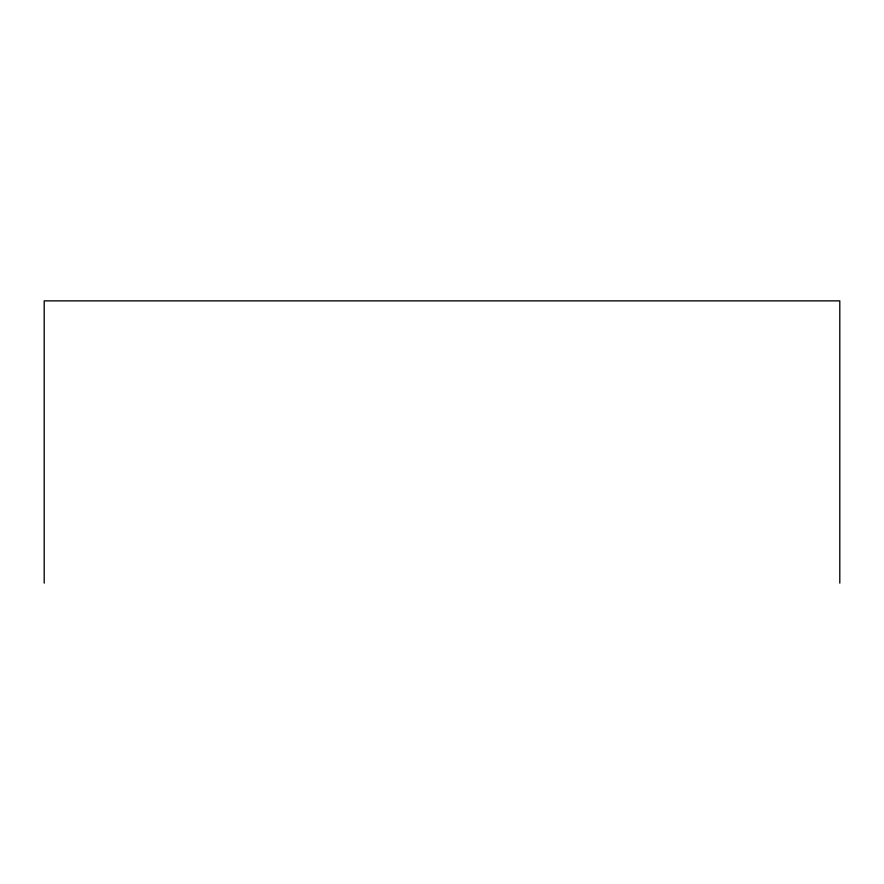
<?xml version="1.0" encoding="UTF-8"?>
<svg xmlns="http://www.w3.org/2000/svg" width="884" height="884" viewBox="0 0 884 884"><rect width="100%" height="100%" fill="white"/><g stroke="black" fill="none" stroke-linecap="round" stroke-linejoin="round"><path stroke-width="1.33" d="M839.8 583.131L839.8 300.869L44.2 300.869L44.2 583.131"/></g></svg>
